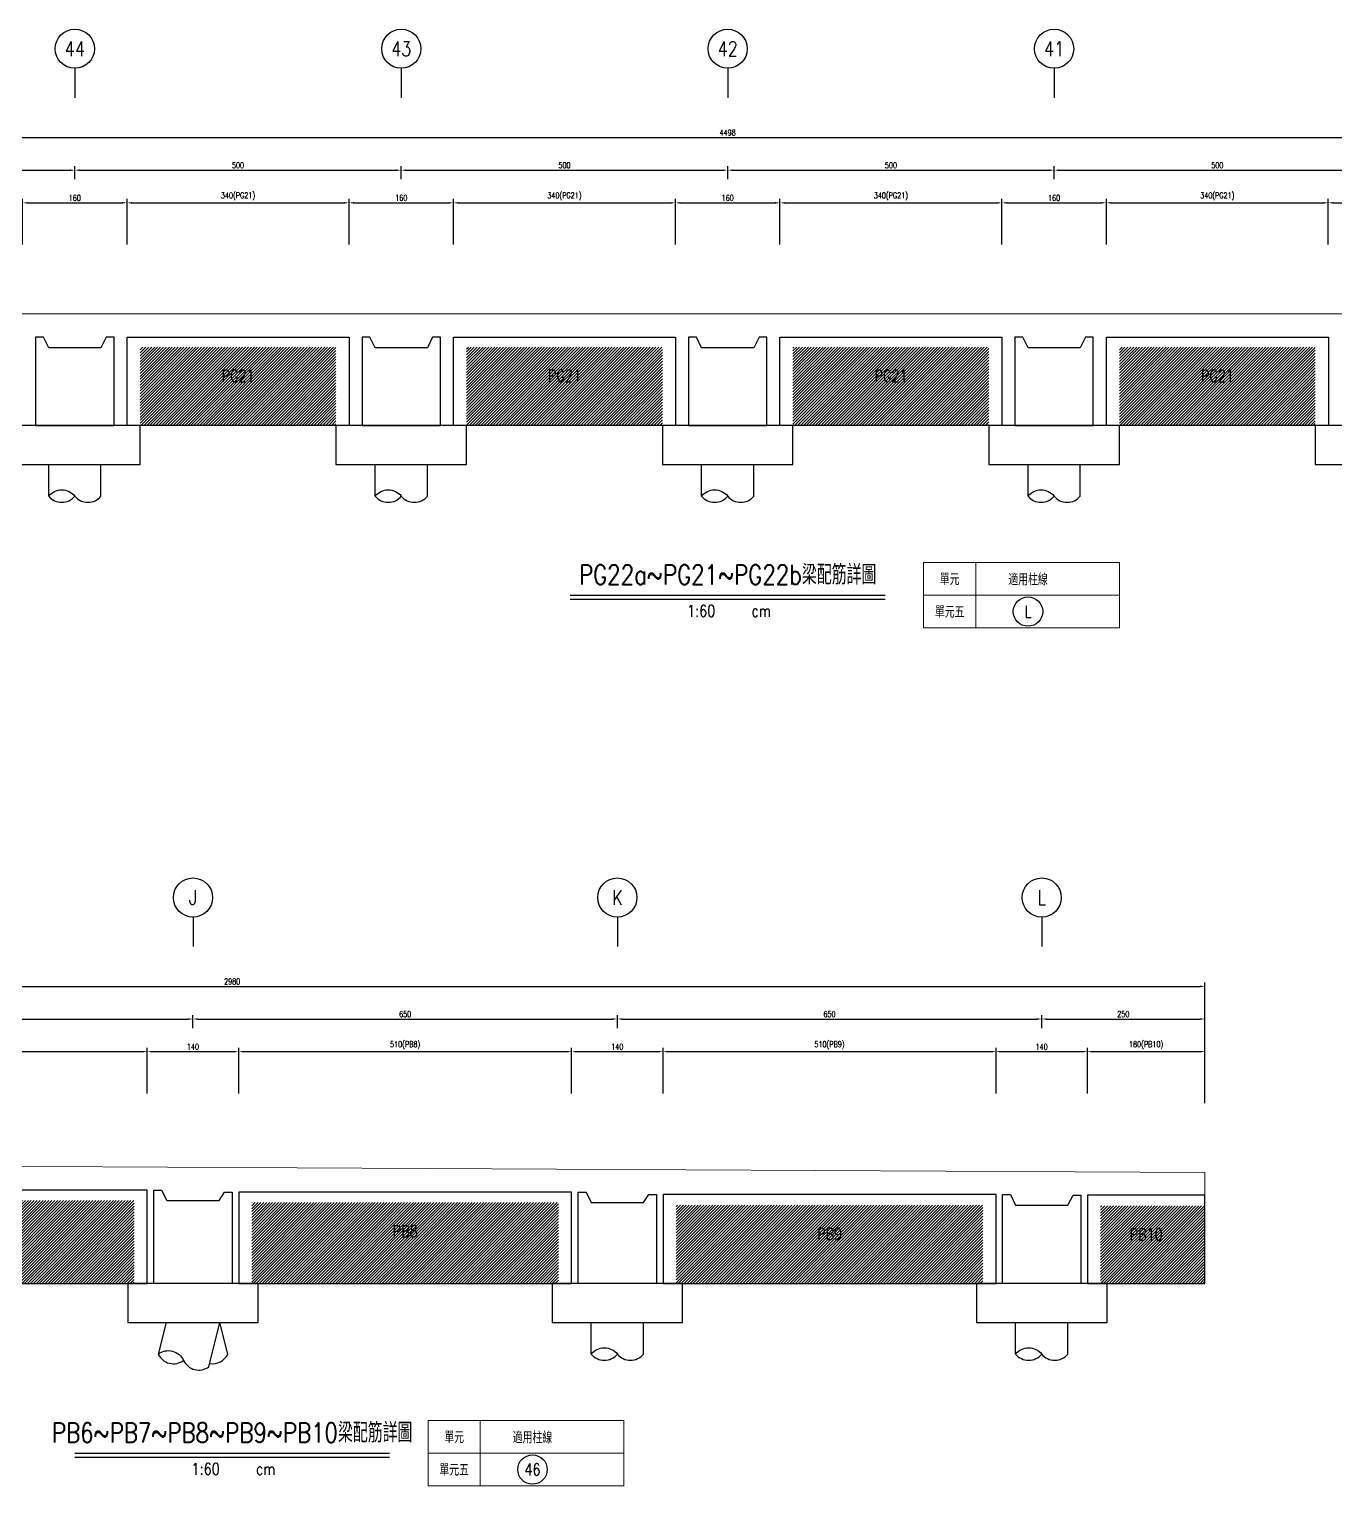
# Model space of a CAD drawing. Extents: x -46 to 10091, y -1640 to 3150.
# Drawn here: x 6041 to 8041, y -1640 to 591 of the extents above; entities that cross this region are included whole.
import ezdxf
from ezdxf.enums import TextEntityAlignment as Align

# ---------------------------------------------------------------- set-up
doc = ezdxf.new("R2010")
doc.units = 0
doc.header["$LTSCALE"] = 3
doc.layers.get('0').update_dxf_attribs({"linetype": 'CONTINUOUS'})
for name, color, linetype in [('HB_0', 7, 'CONTINUOUS'), ('HB_DIM', 1, 'CONTINUOUS'), ('HB_SYMBOLS', 7, 'CONTINUOUS'), ('HB_TXT_CTEXT', 2, 'CONTINUOUS')]:
    doc.layers.add(name, color=color, linetype=linetype)
doc.styles.get("Standard").update_dxf_attribs({"font": 'ROMANS.shx', "width": 0.8, "bigfont": 'LCHINA.shx'})
doc.dimstyles.new('30', dxfattribs={"dimscale": 3, "dimtxt": 3, "dimasz": 2.5, "dimexe": 2, "dimexo": 2, "dimgap": 1, "dimtad": 1, "dimdsep": 46, "dimtxsty": 'Standard', "dimcen": 0, "dimclrd": 256, "dimclre": 256, "dimclrt": 2, "dimadec": 0, "dimazin": 0, "dimtfac": 1, "dimtix": 1, "dimtmove": 2, "dimatfit": 3, "dimfxl": 0, "dimtolj": 1, "dimtzin": 0, "dimarcsym": 0})

# ---------------------------------------------------------------- blocks, each defined once
blk = doc.blocks.new('預鑄樁帽2x2')
at = {"layer": 'HB_0'}
blk.add_lwpolyline([(-100, 0), (100, 0), (100, 60), (-100, 60)], close=True, dxfattribs=at)
blk = doc.blocks.new('cap_pile')
at = {"linetype": 'Continuous'}
for p, q in [((-40, -108.1), (-40, -60)), ((40, -108.1), (40, -60))]:
    blk.add_line(p, q, dxfattribs=at)
for points in [[(-40, -108.1, -0.48), (0, -108.1, 0.48), (40, -108.1, 0.48)], [(-40, -108.1, 0.48), (0, -108.1, 0.48)]]:
    blk.add_lwpolyline(points, format="xyb", dxfattribs=at)
blk.add_blockref('預鑄樁帽2x2', (0, -60))
blk = doc.blocks.new('line_guide')
at = {"color": 4, "linetype": 'Continuous'}
blk.add_line((0, 0), (0, -45), dxfattribs=at)
blk.add_circle((0, 30), 30, dxfattribs=at)
at = {"color": 4, "linetype": 'Continuous', "width": 0.8}
blk.add_attdef('A', text='', height=22.5, dxfattribs=at).set_placement((0, 30), align=Align.MIDDLE)
blk = doc.blocks.new('title_beam')
at = {"color": 3, "linetype": 'Continuous'}
blk.add_line((-241.2, 0), (241.2, 0), dxfattribs=at)
at = {"color": 1, "linetype": 'Continuous'}
blk.add_line((-241.2, -6), (241.2, -6), dxfattribs=at)
at = {"color": 3, "linetype": 'Continuous', "width": 0.8}
blk.add_attdef('TITLE', text='', height=30, dxfattribs=at).set_placement((0, 33), align=Align.MIDDLE)
at = {"linetype": 'Continuous', "width": 0.8}
blk.add_attdef('SCALE', text='', height=18, dxfattribs=at).set_placement((-40.6, -24), align=Align.MIDDLE)
blk.add_attdef('CM', (36.5, -33), '', height=18, dxfattribs=at)
blk = doc.blocks.new('line_tag')
at = {"layer": 'HB_SYMBOLS', "color": 4, "linetype": 'Continuous'}
blk.add_circle((0, 0), 22.5, dxfattribs=at)
at = {"color": 4, "linetype": 'Continuous', "width": 0.8}
blk.add_attdef('A', text='', height=18, dxfattribs=at).set_placement((0, 0), align=Align.MIDDLE)
blk = doc.blocks.new('*D53')
at = {"layer": 'HB_DIM', "linetype": 'Continuous', "lineweight": -2}
for p, q in [((4861.9, 261.2), (4861.9, 431.2)), ((4869.4, 425.2), (9352.4, 425.2)), ((9359.9, 261.2), (9359.9, 431.2))]:
    blk.add_line(p, q, dxfattribs=at)
at = {"layer": 'HB_DIM'}
for points in [[(4869.4, 426.4), (4869.4, 423.9), (4861.9, 425.2)], [(9352.4, 423.9), (9352.4, 426.4), (9359.9, 425.2)]]:
    blk.add_solid(points, dxfattribs=at)
at = {"layer": 'HB_DIM', "color": 2, "linetype": 'Continuous', "insert": (7110.9, 432.7), "char_height": 9, "attachment_point": 5, "rotation": 0}
blk.add_mtext('\\A1;4498', dxfattribs=at)
blk = doc.blocks.new('*D59')
at = {"layer": 'HB_DIM', "linetype": 'Continuous', "lineweight": -2}
for p, q in [((6030.9, 261.2), (6030.9, 331.2)), ((6038.4, 325.2), (6183.4, 325.2)), ((6190.9, 261.2), (6190.9, 331.2))]:
    blk.add_line(p, q, dxfattribs=at)
at = {"layer": 'HB_DIM'}
for points in [[(6038.4, 326.4), (6038.4, 323.9), (6030.9, 325.2)], [(6183.4, 323.9), (6183.4, 326.4), (6190.9, 325.2)]]:
    blk.add_solid(points, dxfattribs=at)
at = {"layer": 'HB_DIM', "color": 2, "linetype": 'Continuous', "insert": (6110.9, 332.7), "char_height": 9, "attachment_point": 5, "rotation": 0}
blk.add_mtext('\\A1;160', dxfattribs=at)
blk = doc.blocks.new('*D60')
at = {"layer": 'HB_DIM', "linetype": 'Continuous', "lineweight": -2}
for p, q in [((6190.9, 261.2), (6190.9, 331.2)), ((6198.4, 325.2), (6523.4, 325.2)), ((6530.9, 261.2), (6530.9, 331.2))]:
    blk.add_line(p, q, dxfattribs=at)
at = {"layer": 'HB_DIM'}
for points in [[(6198.4, 326.4), (6198.4, 323.9), (6190.9, 325.2)], [(6523.4, 323.9), (6523.4, 326.4), (6530.9, 325.2)]]:
    blk.add_solid(points, dxfattribs=at)
at = {"layer": 'HB_DIM', "color": 2, "linetype": 'Continuous', "insert": (6360.9, 335.1), "char_height": 9, "attachment_point": 5, "rotation": 0}
blk.add_mtext('\\A1;340(PG21)', dxfattribs=at)
blk = doc.blocks.new('*D61')
at = {"layer": 'HB_DIM', "linetype": 'Continuous', "lineweight": -2}
for p, q in [((6530.9, 261.2), (6530.9, 331.2)), ((6538.4, 325.2), (6683.4, 325.2)), ((6690.9, 261.2), (6690.9, 331.2))]:
    blk.add_line(p, q, dxfattribs=at)
at = {"layer": 'HB_DIM'}
for points in [[(6538.4, 326.4), (6538.4, 323.9), (6530.9, 325.2)], [(6683.4, 323.9), (6683.4, 326.4), (6690.9, 325.2)]]:
    blk.add_solid(points, dxfattribs=at)
at = {"layer": 'HB_DIM', "color": 2, "linetype": 'Continuous', "insert": (6610.9, 332.7), "char_height": 9, "attachment_point": 5, "rotation": 0}
blk.add_mtext('\\A1;160', dxfattribs=at)
blk = doc.blocks.new('*D62')
at = {"layer": 'HB_DIM', "linetype": 'Continuous', "lineweight": -2}
for p, q in [((6690.9, 261.2), (6690.9, 331.2)), ((6698.4, 325.2), (7023.4, 325.2)), ((7030.9, 261.2), (7030.9, 331.2))]:
    blk.add_line(p, q, dxfattribs=at)
at = {"layer": 'HB_DIM'}
for points in [[(6698.4, 326.4), (6698.4, 323.9), (6690.9, 325.2)], [(7023.4, 323.9), (7023.4, 326.4), (7030.9, 325.2)]]:
    blk.add_solid(points, dxfattribs=at)
at = {"layer": 'HB_DIM', "color": 2, "linetype": 'Continuous', "insert": (6860.9, 335.1), "char_height": 9, "attachment_point": 5, "rotation": 0}
blk.add_mtext('\\A1;340(PG21)', dxfattribs=at)
blk = doc.blocks.new('*D63')
at = {"layer": 'HB_DIM', "linetype": 'Continuous', "lineweight": -2}
for p, q in [((7030.9, 261.2), (7030.9, 331.2)), ((7038.4, 325.2), (7183.4, 325.2)), ((7190.9, 261.2), (7190.9, 331.2))]:
    blk.add_line(p, q, dxfattribs=at)
at = {"layer": 'HB_DIM'}
for points in [[(7038.4, 326.4), (7038.4, 323.9), (7030.9, 325.2)], [(7183.4, 323.9), (7183.4, 326.4), (7190.9, 325.2)]]:
    blk.add_solid(points, dxfattribs=at)
at = {"layer": 'HB_DIM', "color": 2, "linetype": 'Continuous', "insert": (7110.9, 332.7), "char_height": 9, "attachment_point": 5, "rotation": 0}
blk.add_mtext('\\A1;160', dxfattribs=at)
blk = doc.blocks.new('*D64')
at = {"layer": 'HB_DIM', "linetype": 'Continuous', "lineweight": -2}
for p, q in [((7190.9, 261.2), (7190.9, 331.2)), ((7198.4, 325.2), (7523.4, 325.2)), ((7530.9, 261.2), (7530.9, 331.2))]:
    blk.add_line(p, q, dxfattribs=at)
at = {"layer": 'HB_DIM'}
for points in [[(7198.4, 326.4), (7198.4, 323.9), (7190.9, 325.2)], [(7523.4, 323.9), (7523.4, 326.4), (7530.9, 325.2)]]:
    blk.add_solid(points, dxfattribs=at)
at = {"layer": 'HB_DIM', "color": 2, "linetype": 'Continuous', "insert": (7360.9, 335.1), "char_height": 9, "attachment_point": 5, "rotation": 0}
blk.add_mtext('\\A1;340(PG21)', dxfattribs=at)
blk = doc.blocks.new('*D65')
at = {"layer": 'HB_DIM', "linetype": 'Continuous', "lineweight": -2}
for p, q in [((7530.9, 261.2), (7530.9, 331.2)), ((7538.4, 325.2), (7683.4, 325.2)), ((7690.9, 261.2), (7690.9, 331.2))]:
    blk.add_line(p, q, dxfattribs=at)
at = {"layer": 'HB_DIM'}
for points in [[(7538.4, 326.4), (7538.4, 323.9), (7530.9, 325.2)], [(7683.4, 323.9), (7683.4, 326.4), (7690.9, 325.2)]]:
    blk.add_solid(points, dxfattribs=at)
at = {"layer": 'HB_DIM', "color": 2, "linetype": 'Continuous', "insert": (7610.9, 332.7), "char_height": 9, "attachment_point": 5, "rotation": 0}
blk.add_mtext('\\A1;160', dxfattribs=at)
blk = doc.blocks.new('*D66')
at = {"layer": 'HB_DIM', "linetype": 'Continuous', "lineweight": -2}
for p, q in [((7690.9, 261.2), (7690.9, 331.2)), ((7698.4, 325.2), (8023.4, 325.2)), ((8030.9, 261.2), (8030.9, 331.2))]:
    blk.add_line(p, q, dxfattribs=at)
at = {"layer": 'HB_DIM'}
for points in [[(7698.4, 326.4), (7698.4, 323.9), (7690.9, 325.2)], [(8023.4, 323.9), (8023.4, 326.4), (8030.9, 325.2)]]:
    blk.add_solid(points, dxfattribs=at)
at = {"layer": 'HB_DIM', "color": 2, "linetype": 'Continuous', "insert": (7860.9, 335.1), "char_height": 9, "attachment_point": 5, "rotation": 0}
blk.add_mtext('\\A1;340(PG21)', dxfattribs=at)
blk = doc.blocks.new('*D67')
at = {"layer": 'HB_DIM', "linetype": 'Continuous', "lineweight": -2}
for p, q in [((8030.9, 261.2), (8030.9, 331.2)), ((8038.4, 325.2), (8183.4, 325.2)), ((8190.9, 261.2), (8190.9, 331.2))]:
    blk.add_line(p, q, dxfattribs=at)
at = {"layer": 'HB_DIM'}
for points in [[(8038.4, 326.4), (8038.4, 323.9), (8030.9, 325.2)], [(8183.4, 323.9), (8183.4, 326.4), (8190.9, 325.2)]]:
    blk.add_solid(points, dxfattribs=at)
at = {"layer": 'HB_DIM', "color": 2, "linetype": 'Continuous', "insert": (8110.9, 332.7), "char_height": 9, "attachment_point": 5, "rotation": 0}
blk.add_mtext('\\A1;160', dxfattribs=at)
blk = doc.blocks.new('*D75')
at = {"layer": 'HB_DIM', "linetype": 'Continuous', "lineweight": -2}
for p, q in [((5610.9, 361.2), (5610.9, 381.2)), ((6110.9, 361.2), (6110.9, 381.2)), ((5618.4, 375.2), (6103.4, 375.2))]:
    blk.add_line(p, q, dxfattribs=at)
at = {"layer": 'HB_DIM'}
for points in [[(5618.4, 376.4), (5618.4, 373.9), (5610.9, 375.2)], [(6103.4, 373.9), (6103.4, 376.4), (6110.9, 375.2)]]:
    blk.add_solid(points, dxfattribs=at)
at = {"layer": 'HB_DIM', "color": 2, "linetype": 'Continuous', "insert": (5860.9, 382.7), "char_height": 9, "attachment_point": 5, "rotation": 0}
blk.add_mtext('\\A1;500', dxfattribs=at)
blk = doc.blocks.new('*D76')
at = {"layer": 'HB_DIM', "linetype": 'Continuous', "lineweight": -2}
for p, q in [((6110.9, 361.2), (6110.9, 381.2)), ((6610.9, 361.2), (6610.9, 381.2)), ((6118.4, 375.2), (6603.4, 375.2))]:
    blk.add_line(p, q, dxfattribs=at)
at = {"layer": 'HB_DIM'}
for points in [[(6118.4, 376.4), (6118.4, 373.9), (6110.9, 375.2)], [(6603.4, 373.9), (6603.4, 376.4), (6610.9, 375.2)]]:
    blk.add_solid(points, dxfattribs=at)
at = {"layer": 'HB_DIM', "color": 2, "linetype": 'Continuous', "insert": (6360.9, 382.7), "char_height": 9, "attachment_point": 5, "rotation": 0}
blk.add_mtext('\\A1;500', dxfattribs=at)
blk = doc.blocks.new('*D77')
at = {"layer": 'HB_DIM', "linetype": 'Continuous', "lineweight": -2}
for p, q in [((6610.9, 361.2), (6610.9, 381.2)), ((7110.9, 361.2), (7110.9, 381.2)), ((6618.4, 375.2), (7103.4, 375.2))]:
    blk.add_line(p, q, dxfattribs=at)
at = {"layer": 'HB_DIM'}
for points in [[(6618.4, 376.4), (6618.4, 373.9), (6610.9, 375.2)], [(7103.4, 373.9), (7103.4, 376.4), (7110.9, 375.2)]]:
    blk.add_solid(points, dxfattribs=at)
at = {"layer": 'HB_DIM', "color": 2, "linetype": 'Continuous', "insert": (6860.9, 382.7), "char_height": 9, "attachment_point": 5, "rotation": 0}
blk.add_mtext('\\A1;500', dxfattribs=at)
blk = doc.blocks.new('*D78')
at = {"layer": 'HB_DIM', "linetype": 'Continuous', "lineweight": -2}
for p, q in [((7110.9, 361.2), (7110.9, 381.2)), ((7610.9, 361.2), (7610.9, 381.2)), ((7118.4, 375.2), (7603.4, 375.2))]:
    blk.add_line(p, q, dxfattribs=at)
at = {"layer": 'HB_DIM'}
for points in [[(7118.4, 376.4), (7118.4, 373.9), (7110.9, 375.2)], [(7603.4, 373.9), (7603.4, 376.4), (7610.9, 375.2)]]:
    blk.add_solid(points, dxfattribs=at)
at = {"layer": 'HB_DIM', "color": 2, "linetype": 'Continuous', "insert": (7360.9, 382.7), "char_height": 9, "attachment_point": 5, "rotation": 0}
blk.add_mtext('\\A1;500', dxfattribs=at)
blk = doc.blocks.new('*D79')
at = {"layer": 'HB_DIM', "linetype": 'Continuous', "lineweight": -2}
for p, q in [((7610.9, 361.2), (7610.9, 381.2)), ((8110.9, 361.2), (8110.9, 381.2)), ((7618.4, 375.2), (8103.4, 375.2))]:
    blk.add_line(p, q, dxfattribs=at)
at = {"layer": 'HB_DIM'}
for points in [[(7618.4, 376.4), (7618.4, 373.9), (7610.9, 375.2)], [(8103.4, 373.9), (8103.4, 376.4), (8110.9, 375.2)]]:
    blk.add_solid(points, dxfattribs=at)
at = {"layer": 'HB_DIM', "color": 2, "linetype": 'Continuous', "insert": (7860.9, 382.7), "char_height": 9, "attachment_point": 5, "rotation": 0}
blk.add_mtext('\\A1;500', dxfattribs=at)
blk = doc.blocks.new('cap_pile_raked')
at = {"linetype": 'Continuous'}
for points in [[(-41.2, -60), (-53.2, -108.1)], [(24.4, -127.5), (41.2, -60)]]:
    blk.add_lwpolyline(points, dxfattribs=at)
blk.add_lwpolyline([(53.2, -108.1), (41.2, -60)])
for points in [[(-53.2, -108.1, -0.48), (-14.4, -117.8, 0.48), (24.4, -127.5, 0.48)], [(-53.2, -108.1, 0.48), (-14.4, -117.8, 0.48)], [(25.6, -122.6, 0.340232), (53.2, -108.1)]]:
    blk.add_lwpolyline(points, format="xyb", dxfattribs=at)
blk.add_blockref('預鑄樁帽2x2', (0, -60))
blk = doc.blocks.new('*D86')
at = {"layer": 'HB_DIM', "linetype": 'Continuous', "lineweight": -2}
for p, q in [((4861.9, -1038.8), (4861.9, -868.8)), ((7841.9, -1053.8), (7841.9, -868.8)), ((4869.4, -874.8), (7834.4, -874.8))]:
    blk.add_line(p, q, dxfattribs=at)
at = {"layer": 'HB_DIM'}
for points in [[(4869.4, -873.6), (4869.4, -876.1), (4861.9, -874.8)], [(7834.4, -876.1), (7834.4, -873.6), (7841.9, -874.8)]]:
    blk.add_solid(points, dxfattribs=at)
at = {"layer": 'HB_DIM', "color": 2, "linetype": 'Continuous', "insert": (6351.9, -867.3), "char_height": 9, "attachment_point": 5, "rotation": 0}
blk.add_mtext('\\A1;2980', dxfattribs=at)
blk = doc.blocks.new('*D91')
at = {"layer": 'HB_DIM', "linetype": 'Continuous', "lineweight": -2}
for p, q in [((5711.9, -1038.8), (5711.9, -968.8)), ((5719.4, -974.8), (6214.4, -974.8)), ((6221.9, -1038.8), (6221.9, -968.8))]:
    blk.add_line(p, q, dxfattribs=at)
at = {"layer": 'HB_DIM'}
for points in [[(5719.4, -973.6), (5719.4, -976.1), (5711.9, -974.8)], [(6214.4, -976.1), (6214.4, -973.6), (6221.9, -974.8)]]:
    blk.add_solid(points, dxfattribs=at)
at = {"layer": 'HB_DIM', "color": 2, "linetype": 'Continuous', "insert": (5966.9, -964.9), "char_height": 9, "attachment_point": 5, "rotation": 0}
blk.add_mtext('\\A1;510(PB7)', dxfattribs=at)
blk = doc.blocks.new('*D92')
at = {"layer": 'HB_DIM', "linetype": 'Continuous', "lineweight": -2}
for p, q in [((6221.9, -1038.8), (6221.9, -968.8)), ((6229.4, -974.8), (6354.4, -974.8)), ((6361.9, -1038.8), (6361.9, -968.8))]:
    blk.add_line(p, q, dxfattribs=at)
at = {"layer": 'HB_DIM'}
for points in [[(6229.4, -973.6), (6229.4, -976.1), (6221.9, -974.8)], [(6354.4, -976.1), (6354.4, -973.6), (6361.9, -974.8)]]:
    blk.add_solid(points, dxfattribs=at)
at = {"layer": 'HB_DIM', "color": 2, "linetype": 'Continuous', "insert": (6291.9, -967.3), "char_height": 9, "attachment_point": 5, "rotation": 0}
blk.add_mtext('\\A1;140', dxfattribs=at)
blk = doc.blocks.new('*D93')
at = {"layer": 'HB_DIM', "linetype": 'Continuous', "lineweight": -2}
for p, q in [((6361.9, -1038.8), (6361.9, -968.8)), ((6369.4, -974.8), (6864.4, -974.8)), ((6871.9, -1038.8), (6871.9, -968.8))]:
    blk.add_line(p, q, dxfattribs=at)
at = {"layer": 'HB_DIM'}
for points in [[(6369.4, -973.6), (6369.4, -976.1), (6361.9, -974.8)], [(6864.4, -976.1), (6864.4, -973.6), (6871.9, -974.8)]]:
    blk.add_solid(points, dxfattribs=at)
at = {"layer": 'HB_DIM', "color": 2, "linetype": 'Continuous', "insert": (6616.9, -964.9), "char_height": 9, "attachment_point": 5, "rotation": 0}
blk.add_mtext('\\A1;510(PB8)', dxfattribs=at)
blk = doc.blocks.new('*D94')
at = {"layer": 'HB_DIM', "linetype": 'Continuous', "lineweight": -2}
for p, q in [((6871.9, -1038.8), (6871.9, -968.8)), ((6879.4, -974.8), (7004.4, -974.8)), ((7011.9, -1038.8), (7011.9, -968.8))]:
    blk.add_line(p, q, dxfattribs=at)
at = {"layer": 'HB_DIM'}
for points in [[(6879.4, -973.6), (6879.4, -976.1), (6871.9, -974.8)], [(7004.4, -976.1), (7004.4, -973.6), (7011.9, -974.8)]]:
    blk.add_solid(points, dxfattribs=at)
at = {"layer": 'HB_DIM', "color": 2, "linetype": 'Continuous', "insert": (6941.9, -967.3), "char_height": 9, "attachment_point": 5, "rotation": 0}
blk.add_mtext('\\A1;140', dxfattribs=at)
blk = doc.blocks.new('*D95')
at = {"layer": 'HB_DIM', "linetype": 'Continuous', "lineweight": -2}
for p, q in [((7011.9, -1038.8), (7011.9, -968.8)), ((7019.4, -974.8), (7514.4, -974.8)), ((7521.9, -1038.8), (7521.9, -968.8))]:
    blk.add_line(p, q, dxfattribs=at)
at = {"layer": 'HB_DIM'}
for points in [[(7019.4, -973.6), (7019.4, -976.1), (7011.9, -974.8)], [(7514.4, -976.1), (7514.4, -973.6), (7521.9, -974.8)]]:
    blk.add_solid(points, dxfattribs=at)
at = {"layer": 'HB_DIM', "color": 2, "linetype": 'Continuous', "insert": (7266.9, -964.9), "char_height": 9, "attachment_point": 5, "rotation": 0}
blk.add_mtext('\\A1;510(PB9)', dxfattribs=at)
blk = doc.blocks.new('*D96')
at = {"layer": 'HB_DIM', "linetype": 'Continuous', "lineweight": -2}
for p, q in [((7521.9, -1038.8), (7521.9, -968.8)), ((7529.4, -974.8), (7654.4, -974.8)), ((7661.9, -1038.8), (7661.9, -968.8))]:
    blk.add_line(p, q, dxfattribs=at)
at = {"layer": 'HB_DIM'}
for points in [[(7529.4, -973.6), (7529.4, -976.1), (7521.9, -974.8)], [(7654.4, -976.1), (7654.4, -973.6), (7661.9, -974.8)]]:
    blk.add_solid(points, dxfattribs=at)
at = {"layer": 'HB_DIM', "color": 2, "linetype": 'Continuous', "insert": (7591.9, -967.3), "char_height": 9, "attachment_point": 5, "rotation": 0}
blk.add_mtext('\\A1;140', dxfattribs=at)
blk = doc.blocks.new('*D97')
at = {"layer": 'HB_DIM', "linetype": 'Continuous', "lineweight": -2}
for p, q in [((7661.9, -1038.8), (7661.9, -968.8)), ((7669.4, -974.8), (7834.4, -974.8)), ((7841.9, -1038.8), (7841.9, -968.8))]:
    blk.add_line(p, q, dxfattribs=at)
at = {"layer": 'HB_DIM'}
for points in [[(7669.4, -973.6), (7669.4, -976.1), (7661.9, -974.8)], [(7834.4, -976.1), (7834.4, -973.6), (7841.9, -974.8)]]:
    blk.add_solid(points, dxfattribs=at)
at = {"layer": 'HB_DIM', "color": 2, "linetype": 'Continuous', "insert": (7751.9, -964.9), "char_height": 9, "attachment_point": 5, "rotation": 0}
blk.add_mtext('\\A1;180(PB10)', dxfattribs=at)
blk = doc.blocks.new('*D100')
at = {"layer": 'HB_DIM', "linetype": 'Continuous', "lineweight": -2}
for p, q in [((5641.9, -938.8), (5641.9, -918.8)), ((5649.4, -924.8), (6284.4, -924.8)), ((6291.9, -938.8), (6291.9, -918.8))]:
    blk.add_line(p, q, dxfattribs=at)
at = {"layer": 'HB_DIM'}
for points in [[(5649.4, -923.6), (5649.4, -926.1), (5641.9, -924.8)], [(6284.4, -926.1), (6284.4, -923.6), (6291.9, -924.8)]]:
    blk.add_solid(points, dxfattribs=at)
at = {"layer": 'HB_DIM', "color": 2, "linetype": 'Continuous', "insert": (5966.9, -917.3), "char_height": 9, "attachment_point": 5, "rotation": 0}
blk.add_mtext('\\A1;650', dxfattribs=at)
blk = doc.blocks.new('*D101')
at = {"layer": 'HB_DIM', "linetype": 'Continuous', "lineweight": -2}
for p, q in [((6291.9, -938.8), (6291.9, -918.8)), ((6299.4, -924.8), (6934.4, -924.8)), ((6941.9, -938.8), (6941.9, -918.8))]:
    blk.add_line(p, q, dxfattribs=at)
at = {"layer": 'HB_DIM'}
for points in [[(6299.4, -923.6), (6299.4, -926.1), (6291.9, -924.8)], [(6934.4, -926.1), (6934.4, -923.6), (6941.9, -924.8)]]:
    blk.add_solid(points, dxfattribs=at)
at = {"layer": 'HB_DIM', "color": 2, "linetype": 'Continuous', "insert": (6616.9, -917.3), "char_height": 9, "attachment_point": 5, "rotation": 0}
blk.add_mtext('\\A1;650', dxfattribs=at)
blk = doc.blocks.new('*D102')
at = {"layer": 'HB_DIM', "linetype": 'Continuous', "lineweight": -2}
for p, q in [((6941.9, -938.8), (6941.9, -918.8)), ((6949.4, -924.8), (7584.4, -924.8)), ((7591.9, -938.8), (7591.9, -918.8))]:
    blk.add_line(p, q, dxfattribs=at)
at = {"layer": 'HB_DIM'}
for points in [[(6949.4, -923.6), (6949.4, -926.1), (6941.9, -924.8)], [(7584.4, -926.1), (7584.4, -923.6), (7591.9, -924.8)]]:
    blk.add_solid(points, dxfattribs=at)
at = {"layer": 'HB_DIM', "color": 2, "linetype": 'Continuous', "insert": (7266.9, -917.3), "char_height": 9, "attachment_point": 5, "rotation": 0}
blk.add_mtext('\\A1;650', dxfattribs=at)
blk = doc.blocks.new('*D103')
at = {"layer": 'HB_DIM', "linetype": 'Continuous', "lineweight": -2}
for p, q in [((7591.9, -938.8), (7591.9, -918.8)), ((7599.4, -924.8), (7834.4, -924.8)), ((7841.9, -1038.8), (7841.9, -918.8))]:
    blk.add_line(p, q, dxfattribs=at)
at = {"layer": 'HB_DIM'}
for points in [[(7599.4, -923.6), (7599.4, -926.1), (7591.9, -924.8)], [(7834.4, -926.1), (7834.4, -923.6), (7841.9, -924.8)]]:
    blk.add_solid(points, dxfattribs=at)
at = {"layer": 'HB_DIM', "color": 2, "linetype": 'Continuous', "insert": (7716.9, -917.3), "char_height": 9, "attachment_point": 5, "rotation": 0}
blk.add_mtext('\\A1;250', dxfattribs=at)

msp = doc.modelspace()

# ---------------------------------------------------------------- hatches: boundary and pattern name
at = {"layer": 'HB_0', "linetype": 'Continuous'}
h = msp.add_hatch(dxfattribs=at)
h.set_pattern_fill('ANSI31', color=256, style=0)
h.paths.add_polyline_path([(6210.925, 104.198), (6510.925, 104.198), (6510.925, -15.802), (6210.925, -15.802)], flags=17)
h = msp.add_hatch(dxfattribs=at)
h.set_pattern_fill('ANSI31', color=256, style=0)
h.paths.add_polyline_path([(6710.925, 104.198), (7010.925, 104.198), (7010.925, -15.802), (6710.925, -15.802)], flags=17)
h = msp.add_hatch(dxfattribs=at)
h.set_pattern_fill('ANSI31', color=256, style=0)
h.paths.add_polyline_path([(7210.925, 104.198), (7510.925, 104.198), (7510.925, -15.802), (7210.925, -15.802)], flags=17)
h = msp.add_hatch(dxfattribs=at)
h.set_pattern_fill('ANSI31', color=256, style=0)
h.paths.add_polyline_path([(7710.925, 104.198), (8010.925, 104.198), (8010.925, -15.802), (7710.925, -15.802)], flags=17)
h = msp.add_hatch(dxfattribs=at)
h.set_pattern_fill('ANSI31', color=256, style=0)
h.paths.add_polyline_path([(5731.925, -1202.802), (6201.925, -1202.802), (6201.925, -1329.802), (5731.925, -1329.802)], flags=17)
h = msp.add_hatch(dxfattribs=at)
h.set_pattern_fill('ANSI31', color=256, style=0)
h.paths.add_polyline_path([(6381.925, -1205.802), (6851.925, -1205.802), (6851.925, -1329.802), (6381.925, -1329.802)], flags=17)
h = msp.add_hatch(dxfattribs=at)
h.set_pattern_fill('ANSI31', color=256, style=0)
h.paths.add_polyline_path([(7031.925, -1209.802), (7501.925, -1209.802), (7501.925, -1329.802), (7031.925, -1329.802)], flags=17)
h = msp.add_hatch(dxfattribs=at)
h.set_pattern_fill('ANSI31', color=256, style=0)
h.paths.add_polyline_path([(7681.925, -1210.802), (7841.925, -1210.802), (7841.925, -1329.802), (7681.925, -1329.802)], flags=17)

# ---------------------------------------------------------------- linework, layer by layer
at = {"layer": 'HB_0', "lineweight": 5}
for points in [[(4861.925, -15.802), (4861.925, 155.198), (9359.925, 155.198), (9359.925, -15.802), (4861.925, -15.802)], [(4901.925, -1329.802), (4901.925, -1235.802), (4861.925, -1235.802), (4861.925, -1144.802), (7841.925, -1159.802), (7841.925, -1329.802), (4901.925, -1329.802)]]:
    msp.add_lwpolyline(points, dxfattribs=at)
at = {"layer": 'HB_0', "color": 1, "linetype": 'Continuous'}
for points in [[(6170.925, -15.802), (6170.925, 119.198), (6158.925, 119.198), (6150.925, 103.198), (6070.925, 103.198), (6062.925, 119.198), (6050.925, 119.198), (6050.925, -15.802), (6170.925, -15.802)], [(6190.925, 119.198), (6210.925, 119.198), (6510.925, 119.198), (6530.925, 119.198), (6530.925, -15.802), (6510.925, -15.802), (6210.925, -15.802), (6190.925, -15.802), (6190.925, 119.198)], [(6670.925, -15.802), (6670.925, 119.198), (6658.925, 119.198), (6650.925, 103.198), (6570.925, 103.198), (6562.925, 119.198), (6550.925, 119.198), (6550.925, -15.802), (6670.925, -15.802)], [(6690.925, 119.198), (6710.925, 119.198), (7010.925, 119.198), (7030.925, 119.198), (7030.925, -15.802), (7010.925, -15.802), (6710.925, -15.802), (6690.925, -15.802), (6690.925, 119.198)], [(7170.925, -15.802), (7170.925, 119.198), (7158.925, 119.198), (7150.925, 103.198), (7070.925, 103.198), (7062.925, 119.198), (7050.925, 119.198), (7050.925, -15.802), (7170.925, -15.802)], [(7190.925, 119.198), (7210.925, 119.198), (7510.925, 119.198), (7530.925, 119.198), (7530.925, -15.802), (7510.925, -15.802), (7210.925, -15.802), (7190.925, -15.802), (7190.925, 119.198)], [(7670.925, -15.802), (7670.925, 119.198), (7658.925, 119.198), (7650.925, 103.198), (7570.925, 103.198), (7562.925, 119.198), (7550.925, 119.198), (7550.925, -15.802), (7670.925, -15.802)], [(7690.925, 119.198), (7710.925, 119.198), (8010.925, 119.198), (8030.925, 119.198), (8030.925, -15.802), (8010.925, -15.802), (7710.925, -15.802), (7690.925, -15.802), (7690.925, 119.198)], [(5711.925, -1329.802), (5731.925, -1329.802), (6201.925, -1329.802), (6221.925, -1329.802), (6221.925, -1186.802), (6201.925, -1186.802), (5731.925, -1186.802), (5711.925, -1186.802), (5711.925, -1329.802)], [(6231.925, -1329.802), (6231.925, -1186.802), (6243.925, -1186.802), (6251.925, -1202.802), (6331.925, -1202.802), (6339.925, -1189.802), (6351.925, -1189.802), (6351.925, -1329.802), (6231.925, -1329.802)], [(6361.925, -1329.802), (6381.925, -1329.802), (6851.925, -1329.802), (6871.925, -1329.802), (6871.925, -1189.802), (6851.925, -1189.802), (6381.925, -1189.802), (6361.925, -1189.802), (6361.925, -1329.802)], [(6881.925, -1329.802), (6881.925, -1189.802), (6893.925, -1189.802), (6901.925, -1205.802), (6981.925, -1205.802), (6989.925, -1193.802), (7001.925, -1193.802), (7001.925, -1329.802), (6881.925, -1329.802)], [(7011.925, -1329.802), (7031.925, -1329.802), (7501.925, -1329.802), (7521.925, -1329.802), (7521.925, -1193.802), (7501.925, -1193.802), (7031.925, -1193.802), (7011.925, -1193.802), (7011.925, -1329.802)], [(7531.925, -1329.802), (7531.925, -1193.802), (7543.925, -1193.802), (7551.925, -1209.802), (7631.925, -1209.802), (7639.925, -1194.802), (7651.925, -1194.802), (7651.925, -1329.802), (7531.925, -1329.802)], [(7661.925, -1329.802), (7681.925, -1329.802), (7841.925, -1329.802), (7841.925, -1194.802), (7681.925, -1194.802), (7661.925, -1194.802), (7661.925, -1329.802)]]:
    msp.add_lwpolyline(points, dxfattribs=at)
at = {"layer": 'HB_TXT_CTEXT', "color": 4, "lineweight": 5, "true_color": 0x00ffff}
for p, q in [((7490.925, -225.802), (7490.925, -325.802)), ((7410.925, -275.802), (7710.925, -275.802)), ((6731.925, -1539.802), (6731.925, -1639.802)), ((6651.925, -1589.802), (6951.925, -1589.802))]:
    msp.add_line(p, q, dxfattribs=at)
for points in [[(7410.925, -225.802), (7410.925, -325.802), (7710.925, -325.802), (7710.925, -225.802), (7410.925, -225.802)], [(6651.925, -1539.802), (6651.925, -1639.802), (6951.925, -1639.802), (6951.925, -1539.802), (6651.925, -1539.802)]]:
    msp.add_lwpolyline(points, dxfattribs=at)

# ---------------------------------------------------------------- block references
at = {"layer": 'HB_0', "linetype": 'Continuous'}
for p, values in [((6110.925, 531.198), {'A': '44'}), ((6610.925, 531.198), {'A': '43'}), ((7110.925, 531.198), {'A': '42'}), ((7610.925, 531.198), {'A': '41'}), ((6291.925, -768.802), {'A': 'J'}), ((6941.925, -768.802), {'A': 'K'}), ((7591.925, -768.802), {'A': 'L'})]:
    msp.add_blockref('line_guide', p, dxfattribs=at).add_auto_attribs(values)
for name, p in [('cap_pile', (6110.925, -15.802, -160)), ('cap_pile', (6610.925, -15.802, -160)), ('cap_pile', (7110.925, -15.802, -160)), ('cap_pile', (7610.925, -15.802, -160)), ('cap_pile', (8110.925, -15.802, -160)), ('cap_pile_raked', (6291.925, -1329.802, -187)), ('cap_pile', (6941.925, -1329.802, -164.5)), ('cap_pile', (7591.925, -1329.802, -164.5))]:
    msp.add_blockref(name, p, dxfattribs=at)
at = {"layer": 'HB_TXT_CTEXT', "linetype": 'Continuous'}
for name, p, values in [('title_beam', (7110.925, -275.802), {'TITLE': 'PG22a~PG21~PG22b梁配筋詳圖', 'SCALE': '1:60', 'CM': 'cm'}), ('line_tag', (7570.925, -300.802), {'A': 'L'}), ('title_beam', (6351.925, -1589.802), {'TITLE': 'PB6~PB7~PB8~PB9~PB10梁配筋詳圖', 'SCALE': '1:60', 'CM': 'cm'}), ('line_tag', (6811.925, -1614.802), {'A': '46'})]:
    msp.add_blockref(name, p, dxfattribs=at).add_auto_attribs(values)

# ---------------------------------------------------------------- texts
at = {"layer": 'HB_TXT_CTEXT', "linetype": 'Continuous', "width": 0.8}
for s, p in [('PG21', (6360.925, 60.198)), ('PG21', (6860.925, 60.198)), ('PG21', (7360.925, 60.198)), ('PG21', (7860.925, 60.198)), ('單元', (7450.925, -250.802)), ('適用柱線', (7570.925, -250.802)), ('單元五', (7450.925, -300.802)), ('PB8', (6616.925, -1249.802)), ('PB9', (7266.925, -1253.802)), ('PB10', (7751.925, -1254.802)), ('單元', (6691.925, -1564.802)), ('適用柱線', (6811.925, -1564.802)), ('單元五', (6691.925, -1614.802))]:
    msp.add_text(s, height=18, dxfattribs=at).set_placement(p, align=Align.MIDDLE)

# ---------------------------------------------------------------- dimensions: what is measured, and where the dimension line sits
at = {"layer": 'HB_DIM', "linetype": 'Continuous'}
for base, p1, p2, picture, middle in [((9359.925, 425.198), (4861.925, 255.198), (9359.925, 255.198), '*D53', (7110.925, 432.698)), ((6110.925, 375.198), (5610.925, 355.198, 1981), (6110.925, 355.198, 1481), '*D75', (5860.925, 382.698)), ((6610.925, 375.198), (6110.925, 355.198, 1481), (6610.925, 355.198, 981), '*D76', (6360.925, 382.698)), ((7110.925, 375.198), (6610.925, 355.198, 981), (7110.925, 355.198, 481), '*D77', (6860.925, 382.698)), ((7610.925, 375.198), (7110.925, 355.198, 481), (7610.925, 355.198, -19), '*D78', (7360.925, 382.698)), ((8110.925, 375.198), (7610.925, 355.198, -19), (8110.925, 355.198, -519), '*D79', (7860.925, 382.698)), ((6190.925, 325.198), (6030.925, 255.198), (6190.925, 255.198), '*D59', (6110.925, 332.698)), ((6690.925, 325.198), (6530.925, 255.198), (6690.925, 255.198), '*D61', (6610.925, 332.698)), ((7190.925, 325.198), (7030.925, 255.198), (7190.925, 255.198), '*D63', (7110.925, 332.698)), ((7690.925, 325.198), (7530.925, 255.198), (7690.925, 255.198), '*D65', (7610.925, 332.698)), ((8190.925, 325.198), (8030.925, 255.198), (8190.925, 255.198), '*D67', (8110.925, 332.698)), ((7841.925, -874.802), (4861.925, -1044.802), (7841.925, -1059.802), '*D86', (6351.925, -867.302)), ((6291.925, -924.802), (5641.925, -944.802, 531), (6291.925, -944.802, 1181), '*D100', (5966.925, -917.302)), ((6941.925, -924.802), (6291.925, -944.802, 1181), (6941.925, -944.802, 1831), '*D101', (6616.925, -917.302)), ((7591.925, -924.802), (6941.925, -944.802, 1831), (7591.925, -944.802, 2481), '*D102', (7266.925, -917.302)), ((7841.925, -924.802), (7591.925, -944.802, 2481), (7841.925, -1044.802), '*D103', (7716.925, -917.302)), ((6361.925, -974.802), (6221.925, -1044.802), (6361.925, -1044.802), '*D92', (6291.925, -967.302)), ((7011.925, -974.802), (6871.925, -1044.802), (7011.925, -1044.802), '*D94', (6941.925, -967.302)), ((7661.925, -974.802), (7521.925, -1044.802), (7661.925, -1044.802), '*D96', (7591.925, -967.302))]:
    dim = msp.add_linear_dim(base=base, p1=p1, p2=p2, angle=0, dimstyle='30', dxfattribs=at)
    dim.commit()
    dim.dimension.update_dxf_attribs({"geometry": picture, "text_midpoint": middle})
for base, p1, p2, text, picture, middle in [((6530.925, 325.198), (6190.925, 255.198), (6530.925, 255.198), '<>(PG21)', '*D60', (6360.925, 335.056)), ((7030.925, 325.198), (6690.925, 255.198), (7030.925, 255.198), '<>(PG21)', '*D62', (6860.925, 335.056)), ((7530.925, 325.198), (7190.925, 255.198), (7530.925, 255.198), '<>(PG21)', '*D64', (7360.925, 335.056)), ((8030.925, 325.198), (7690.925, 255.198), (8030.925, 255.198), '<>(PG21)', '*D66', (7860.925, 335.056)), ((6221.925, -974.802), (5711.925, -1044.802), (6221.925, -1044.802), '<>(PB7)', '*D91', (5966.925, -964.944)), ((6871.925, -974.802), (6361.925, -1044.802), (6871.925, -1044.802), '<>(PB8)', '*D93', (6616.925, -964.944)), ((7521.925, -974.802), (7011.925, -1044.802), (7521.925, -1044.802), '<>(PB9)', '*D95', (7266.925, -964.944)), ((7841.925, -974.802), (7661.925, -1044.802), (7841.925, -1044.802), '<>(PB10)', '*D97', (7751.925, -964.944))]:
    dim = msp.add_linear_dim(base=base, p1=p1, p2=p2, angle=0, text=text, dimstyle='30', dxfattribs=at)
    dim.commit()
    dim.dimension.update_dxf_attribs({"geometry": picture, "text_midpoint": middle})

doc.saveas('drawing.dxf')
